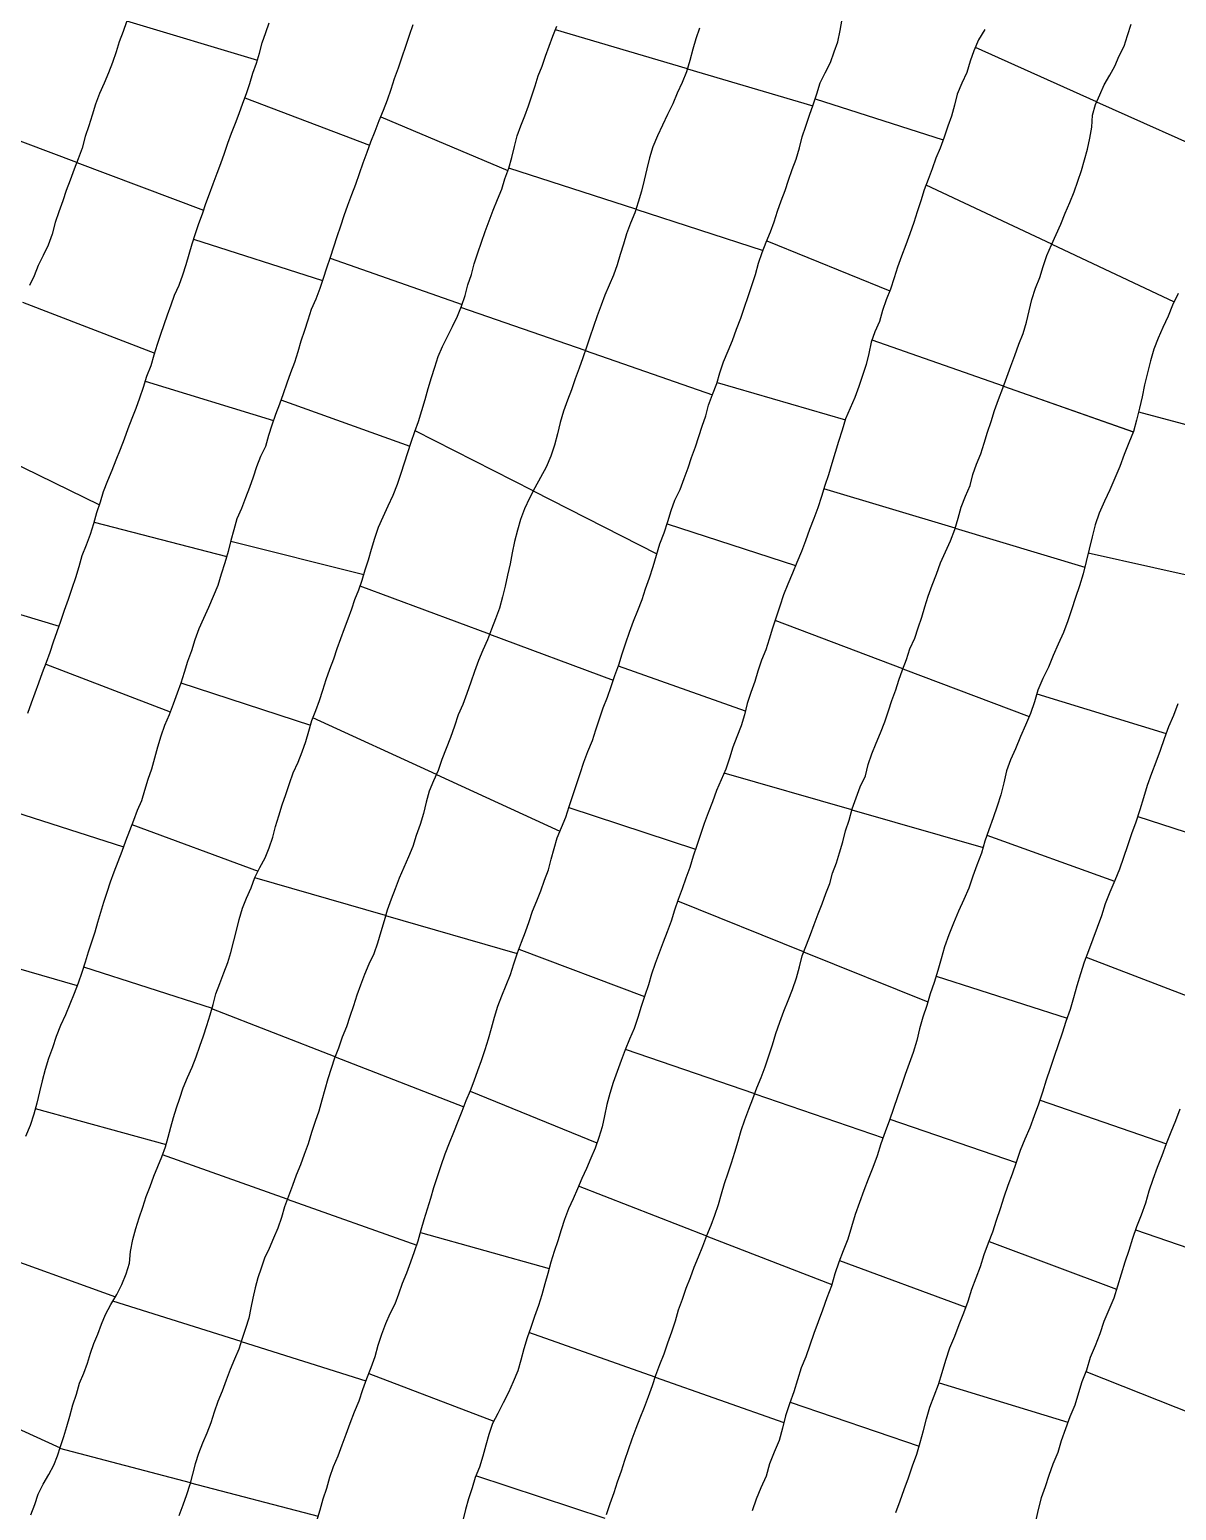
# Model space of a CAD drawing. Extents: x 703186 to 703989, y 1560402 to 1561368.
# Drawn here: x 703786.98 to 703825.14, y 1560532.48 to 1560581.78 of the extents above; entities that cross this region are included whole.
import ezdxf

# ---------------------------------------------------------------- set-up
doc = ezdxf.new("R2010")
doc.units = 0
doc.layers.add('10124_2002_REAL', color=30, linetype='Continuous')
doc.layers.add('AGROCAD PLL', color=7, linetype='Continuous')

msp = doc.modelspace()

# ---------------------------------------------------------------- linework, layer by layer
at = {"layer": '10124_2002_REAL'}
for points in [[(703786.9203, 1560559.0152), (703787.0456, 1560559.3589), (703787.1677, 1560559.6969), (703787.2879, 1560560.0305), (703787.4109, 1560560.3771), (703787.5393, 1560560.7131), (703787.6587, 1560561.0455), (703787.7741, 1560561.3947), (703787.9003, 1560561.7411), (703788.0183, 1560562.0845), (703788.1424, 1560562.4442), (703788.2699, 1560562.8157), (703788.3973, 1560563.1837), (703788.5226, 1560563.5407), (703788.6295, 1560563.9008), (703788.7228, 1560564.2701), (703788.8677, 1560564.6246), (703789.0105, 1560564.9827), (703789.1192, 1560565.3325), (703789.2137, 1560565.699), (703789.3363, 1560566.0515), (703789.4336, 1560566.401), (703789.5833, 1560566.7633), (703789.7241, 1560567.1044), (703789.8579, 1560567.4574), (703789.9999, 1560567.8131), (703790.1334, 1560568.1528), (703790.2586, 1560568.4955), (703790.3953, 1560568.8361), (703790.5302, 1560569.1707), (703790.6487, 1560569.5191), (703790.7689, 1560569.8727), (703790.8816, 1560570.2414), (703791.0248, 1560570.596), (703791.1261, 1560570.9488), (703791.2376, 1560571.2999), (703791.3428, 1560571.6353), (703791.459, 1560571.9549), (703791.5703, 1560572.2856), (703791.6848, 1560572.6106), (703791.8007, 1560572.9322), (703791.951, 1560573.264), (703792.0807, 1560573.6166), (703792.1936, 1560573.9555), (703792.2907, 1560574.3041), (703792.3882, 1560574.6468), (703792.4991, 1560574.991), (703792.6149, 1560575.3225), (703792.7305, 1560575.6491), (703792.8428, 1560575.9847), (703792.9615, 1560576.3137), (703793.0869, 1560576.6479), (703793.2151, 1560576.9925), (703793.341, 1560577.3218), (703793.4688, 1560577.6603), (703793.58, 1560577.9976), (703793.7002, 1560578.3343), (703793.8271, 1560578.6604), (703793.956, 1560578.9851), (703794.0701, 1560579.3232), (703794.1942, 1560579.6512), (703794.3092, 1560579.9868), (703794.4088, 1560580.3224), (703794.5281, 1560580.6638), (703794.6304, 1560580.9938), (703794.7219, 1560581.3393), (703794.8423, 1560581.6806), (703794.9554, 1560582.0056)], [(703790.1988, 1560582.0397), (703790.0935, 1560581.716), (703789.9546, 1560581.3733), (703789.8543, 1560581.0328), (703789.7324, 1560580.685), (703789.6077, 1560580.339), (703789.4568, 1560579.9913), (703789.303, 1560579.6453), (703789.1744, 1560579.2933), (703789.0602, 1560578.9309), (703788.9455, 1560578.5729), (703788.8322, 1560578.213), (703788.7262, 1560577.8343), (703788.5913, 1560577.4779), (703788.459, 1560577.126), (703788.3323, 1560576.7666), (703788.1991, 1560576.4169), (703788.083, 1560576.0712), (703787.954, 1560575.7155), (703787.8324, 1560575.3498), (703787.7253, 1560574.9704), (703787.5925, 1560574.5971), (703787.4288, 1560574.257), (703787.2623, 1560573.9207), (703787.136, 1560573.5796), (703786.9745, 1560573.2621)], [(703796.533, 1560532.1285), (703796.6468, 1560532.4941), (703796.7514, 1560532.8598), (703796.8674, 1560533.2176), (703796.9651, 1560533.5814), (703797.0915, 1560533.94), (703797.2427, 1560534.2994), (703797.3813, 1560534.6621), (703797.5175, 1560535.0128), (703797.649, 1560535.3783), (703797.7921, 1560535.7551), (703797.9405, 1560536.1252), (703798.0732, 1560536.5077), (703798.1986, 1560536.8675), (703798.3398, 1560537.2366), (703798.4735, 1560537.6041), (703798.5791, 1560537.9763), (703798.6967, 1560538.3451), (703798.8323, 1560538.6971), (703798.9774, 1560539.0327), (703799.1458, 1560539.3509), (703799.2664, 1560539.6929), (703799.3881, 1560540.047), (703799.5356, 1560540.388), (703799.6666, 1560540.7515), (703799.7857, 1560541.1019), (703799.9088, 1560541.4512), (703800.0095, 1560541.8135), (703800.1086, 1560542.1664), (703800.223, 1560542.5174), (703800.3288, 1560542.8721), (703800.4329, 1560543.2312), (703800.5502, 1560543.597), (703800.6785, 1560543.9648), (703800.8042, 1560544.3458), (703800.948, 1560544.7103), (703801.0961, 1560545.0708), (703801.2425, 1560545.4337), (703801.3725, 1560545.7728), (703801.5116, 1560546.1204), (703801.6478, 1560546.4533), (703801.7746, 1560546.7739), (703801.8947, 1560547.1219), (703802.0213, 1560547.4606), (703802.1363, 1560547.8176), (703802.2456, 1560548.1792), (703802.3464, 1560548.5371), (703802.4486, 1560548.8953), (703802.5631, 1560549.2597), (703802.694, 1560549.6117), (703802.8333, 1560549.9642), (703802.9808, 1560550.3182), (703803.0945, 1560550.6766), (703803.212, 1560551.037), (703803.3482, 1560551.3986), (703803.4867, 1560551.7415), (703803.6065, 1560552.0814), (703803.7197, 1560552.4317), (703803.8533, 1560552.7757), (703803.9921, 1560553.1103), (703804.114, 1560553.4587), (703804.2439, 1560553.7999), (703804.3402, 1560554.1547), (703804.4366, 1560554.517), (703804.5387, 1560554.8746), (703804.6764, 1560555.2142), (703804.8199, 1560555.5531), (703804.9371, 1560555.9107), (703805.0548, 1560556.279), (703805.178, 1560556.6465), (703805.3029, 1560557.0138), (703805.4226, 1560557.383), (703805.5543, 1560557.7417), (703805.7099, 1560558.1045), (703805.8245, 1560558.4659), (703805.9478, 1560558.8297), (703806.0681, 1560559.1967), (703806.2119, 1560559.5475), (703806.3306, 1560559.9105), (703806.455, 1560560.2703), (703806.5841, 1560560.6335), (703806.6984, 1560560.9982), (703806.815, 1560561.3618), (703806.947, 1560561.7197), (703807.0799, 1560562.0772), (703807.2198, 1560562.4387), (703807.3631, 1560562.8047), (703807.4781, 1560563.161), (703807.6075, 1560563.5303), (703807.7246, 1560563.9026), (703807.8358, 1560564.2799), (703807.9568, 1560564.6581), (703808.0953, 1560565.024), (703808.2177, 1560565.4027), (703808.3321, 1560565.7642), (703808.4563, 1560566.1117), (703808.6237, 1560566.4652), (703808.7653, 1560566.8303), (703808.8913, 1560567.1823), (703809.0008, 1560567.5343), (703809.1376, 1560567.8892), (703809.2499, 1560568.2324), (703809.3653, 1560568.5787), (703809.4794, 1560568.9178), (703809.5742, 1560569.2766), (703809.701, 1560569.6281), (703809.8432, 1560569.993), (703809.9473, 1560570.3505), (703810.0708, 1560570.7177), (703810.2227, 1560571.0807), (703810.3681, 1560571.4323), (703810.5011, 1560571.8084), (703810.6442, 1560572.1725), (703810.7646, 1560572.537), (703810.8932, 1560572.8951), (703811.0177, 1560573.2601), (703811.1345, 1560573.629), (703811.2364, 1560574.003), (703811.3615, 1560574.3563), (703811.4907, 1560574.6988), (703811.6302, 1560575.0411), (703811.756, 1560575.383), (703811.8633, 1560575.7334), (703811.9946, 1560576.082), (703812.1203, 1560576.4166), (703812.2349, 1560576.7645), (703812.3502, 1560577.123), (703812.4895, 1560577.4652), (703812.6049, 1560577.8406), (703812.6859, 1560578.206), (703812.8063, 1560578.5643), (703812.9275, 1560578.9254), (703813.0536, 1560579.2718), (703813.1715, 1560579.6386), (703813.2871, 1560580.0002), (703813.4553, 1560580.3416), (703813.6308, 1560580.6863), (703813.7582, 1560581.0357), (703813.8751, 1560581.375), (703813.9558, 1560581.7513), (703814.0189, 1560582.1199)], [(703799.731, 1560581.9396), (703799.6147, 1560581.5779), (703799.4871, 1560581.216), (703799.365, 1560580.8554), (703799.2423, 1560580.4942), (703799.1137, 1560580.1405), (703798.9983, 1560579.7848), (703798.8739, 1560579.4321), (703798.7497, 1560579.0848), (703798.6041, 1560578.7391), (703798.4629, 1560578.3873), (703798.3257, 1560578.033), (703798.2054, 1560577.6824), (703798.0725, 1560577.3335), (703797.9455, 1560576.9796), (703797.8213, 1560576.6258), (703797.6927, 1560576.2778), (703797.5579, 1560575.9257), (703797.4313, 1560575.5801), (703797.3228, 1560575.2321), (703797.1995, 1560574.8816), (703797.089, 1560574.5315), (703796.9846, 1560574.1867), (703796.8622, 1560573.8389), (703796.7482, 1560573.4878), (703796.6324, 1560573.1581), (703796.5006, 1560572.8049), (703796.3488, 1560572.4577), (703796.2361, 1560572.109), (703796.1235, 1560571.7546), (703796.0084, 1560571.4064), (703795.9055, 1560571.0517), (703795.7918, 1560570.6969), (703795.6614, 1560570.346), (703795.5346, 1560570.0038), (703795.4193, 1560569.656), (703795.2939, 1560569.3052), (703795.1668, 1560568.9597), (703795.039, 1560568.6116), (703794.9312, 1560568.2649), (703794.8235, 1560567.8997), (703794.6657, 1560567.5623), (703794.5314, 1560567.2258), (703794.4229, 1560566.8726), (703794.3008, 1560566.5348), (703794.1597, 1560566.189), (703794.0265, 1560565.8293), (703793.8777, 1560565.4893), (703793.773, 1560565.1222), (703793.6784, 1560564.7641), (703793.5875, 1560564.3981), (703793.4706, 1560564.0237), (703793.3588, 1560563.6485), (703793.2404, 1560563.2735), (703793.0823, 1560562.9023), (703792.9275, 1560562.534), (703792.7699, 1560562.1768), (703792.6113, 1560561.8293), (703792.4823, 1560561.4607), (703792.3639, 1560561.0937), (703792.2364, 1560560.7349), (703792.1275, 1560560.3727), (703792.0101, 1560560.0148), (703791.885, 1560559.6808), (703791.7577, 1560559.3231), (703791.6186, 1560558.9682), (703791.4719, 1560558.6143), (703791.3424, 1560558.2564), (703791.2349, 1560557.8884), (703791.14, 1560557.5237), (703791.0351, 1560557.1593), (703790.9157, 1560556.8111), (703790.8046, 1560556.4504), (703790.6983, 1560556.1049), (703790.5613, 1560555.7742), (703790.4317, 1560555.4413), (703790.308, 1560555.1063), (703790.1713, 1560554.7596), (703790.0437, 1560554.4107), (703789.917, 1560554.0722), (703789.7779, 1560553.7296), (703789.6546, 1560553.3922), (703789.5488, 1560553.0524), (703789.4368, 1560552.7191), (703789.3328, 1560552.3847), (703789.2328, 1560552.0545), (703789.1468, 1560551.7309), (703789.0339, 1560551.3964), (703788.9246, 1560551.0665), (703788.8264, 1560550.733), (703788.7132, 1560550.3839), (703788.5938, 1560550.0316), (703788.4635, 1560549.685), (703788.3228, 1560549.3359), (703788.1728, 1560548.9744), (703788.0068, 1560548.6219), (703787.8636, 1560548.2585), (703787.7427, 1560547.8798), (703787.6088, 1560547.5265), (703787.498, 1560547.1554), (703787.4022, 1560546.7832), (703787.306, 1560546.4171), (703787.215, 1560546.0357), (703787.1139, 1560545.6673), (703786.998, 1560545.2973), (703786.845, 1560544.9296)], [(703787.02, 1560532.3314), (703787.1565, 1560532.6782), (703787.2654, 1560533.0182), (703787.4249, 1560533.3558), (703787.6228, 1560533.6697), (703787.7858, 1560533.9855), (703787.9061, 1560534.2938), (703788.0081, 1560534.6062), (703788.115, 1560534.9429), (703788.2147, 1560535.2745), (703788.3182, 1560535.6189), (703788.42, 1560535.9954), (703788.5374, 1560536.3514), (703788.6441, 1560536.714), (703788.7819, 1560537.051), (703788.9055, 1560537.378), (703789.0061, 1560537.7143), (703789.1125, 1560538.035), (703789.2458, 1560538.3458), (703789.3731, 1560538.6757), (703789.5056, 1560538.9987), (703789.6803, 1560539.3293), (703789.8805, 1560539.6679), (703790.0451, 1560540.0006), (703790.1958, 1560540.3567), (703790.3067, 1560540.7063), (703790.3387, 1560541.1018), (703790.4185, 1560541.4926), (703790.5161, 1560541.8632), (703790.6236, 1560542.22), (703790.7486, 1560542.5741), (703790.8618, 1560542.9267), (703790.9913, 1560543.2644), (703791.1181, 1560543.6002), (703791.2514, 1560543.9272), (703791.381, 1560544.2505), (703791.5008, 1560544.5775), (703791.595, 1560544.9037), (703791.6817, 1560545.2361), (703791.7659, 1560545.5605), (703791.8648, 1560545.8765), (703791.9793, 1560546.2073), (703792.0907, 1560546.5408), (703792.2386, 1560546.8852), (703792.383, 1560547.2288), (703792.5193, 1560547.5757), (703792.6491, 1560547.928), (703792.7657, 1560548.2757), (703792.8739, 1560548.619), (703792.986, 1560548.972), (703793.0882, 1560549.3233), (703793.1725, 1560549.6804), (703793.304, 1560550.024), (703793.4461, 1560550.3709), (703793.5764, 1560550.7212), (703793.6782, 1560551.0529), (703793.7774, 1560551.4357), (703793.8605, 1560551.786), (703793.9482, 1560552.1503), (703794.0585, 1560552.5225), (703794.1938, 1560552.8634), (703794.3473, 1560553.2021), (703794.4762, 1560553.5476), (703794.6402, 1560553.8789), (703794.821, 1560554.2054), (703794.95, 1560554.5388), (703795.0762, 1560554.8905), (703795.1647, 1560555.2446), (703795.2746, 1560555.6024), (703795.389, 1560555.9641), (703795.5064, 1560556.312), (703795.6241, 1560556.6779), (703795.7479, 1560557.0388), (703795.9184, 1560557.3836), (703796.0519, 1560557.7289), (703796.173, 1560558.076), (703796.2717, 1560558.4181), (703796.373, 1560558.7743), (703796.5005, 1560559.1064), (703796.6243, 1560559.4373), (703796.7323, 1560559.7831), (703796.8424, 1560560.1356), (703796.9708, 1560560.48), (703797.1051, 1560560.8306), (703797.2155, 1560561.1731), (703797.3355, 1560561.5099), (703797.4612, 1560561.8433), (703797.585, 1560562.1641), (703797.6984, 1560562.4885), (703797.8056, 1560562.8074), (703797.93, 1560563.1303), (703798.0468, 1560563.4524), (703798.1511, 1560563.7899), (703798.2551, 1560564.1271), (703798.3616, 1560564.4756), (703798.4681, 1560564.8498), (703798.5899, 1560565.2105), (703798.7431, 1560565.5617), (703798.911, 1560565.9232), (703799.074, 1560566.2805), (703799.2229, 1560566.642), (703799.3453, 1560567.0061), (703799.4575, 1560567.3536), (703799.5646, 1560567.698), (703799.6816, 1560568.0425), (703799.795, 1560568.3929), (703799.9238, 1560568.7355), (703800.0356, 1560569.0909), (703800.1463, 1560569.4586), (703800.2414, 1560569.8292), (703800.3523, 1560570.194), (703800.4649, 1560570.5393), (703800.5777, 1560570.8908), (703800.7178, 1560571.2267), (703800.883, 1560571.5594), (703801.0542, 1560571.8942), (703801.2175, 1560572.2331), (703801.35, 1560572.5708), (703801.4694, 1560572.9287), (703801.5657, 1560573.283), (703801.6836, 1560573.6194), (703801.7743, 1560573.983), (703801.8977, 1560574.3472), (703802.0141, 1560574.7051), (703802.1417, 1560575.0593), (703802.2691, 1560575.4128), (703802.4022, 1560575.7649), (703802.5476, 1560576.1181), (703802.6901, 1560576.4604), (703802.799, 1560576.8111), (703802.9255, 1560577.1673), (703803.0272, 1560577.5248), (703803.1164, 1560577.8847), (703803.204, 1560578.2449), (703803.3266, 1560578.577), (703803.4578, 1560578.9042), (703803.5863, 1560579.2434), (703803.6891, 1560579.5763), (703803.7995, 1560579.907), (703803.9081, 1560580.2375), (703804.0331, 1560580.5629), (703804.144, 1560580.8919), (703804.2645, 1560581.2271), (703804.3952, 1560581.5601), (703804.5268, 1560581.8876)], [(703809.2762, 1560581.8242), (703809.1528, 1560581.4733), (703809.0522, 1560581.1259), (703808.9493, 1560580.753), (703808.8362, 1560580.371), (703808.6921, 1560580.0173), (703808.5308, 1560579.6592), (703808.3808, 1560579.3017), (703808.2063, 1560578.9485), (703808.0381, 1560578.5938), (703807.8692, 1560578.2406), (703807.7183, 1560577.8712), (703807.6104, 1560577.5094), (703807.5157, 1560577.1375), (703807.4313, 1560576.7643), (703807.3404, 1560576.3978), (703807.2302, 1560576.0365), (703807.1147, 1560575.6812), (703806.9788, 1560575.3366), (703806.8395, 1560574.9794), (703806.7398, 1560574.6321), (703806.6356, 1560574.2882), (703806.5285, 1560573.941), (703806.409, 1560573.603), (703806.2657, 1560573.2634), (703806.1183, 1560572.9382), (703805.9988, 1560572.5983), (703805.8655, 1560572.2464), (703805.7468, 1560571.8956), (703805.6225, 1560571.5415), (703805.5098, 1560571.2045), (703805.388, 1560570.8536), (703805.2652, 1560570.5052), (703805.1292, 1560570.1522), (703805.0132, 1560569.7891), (703804.8742, 1560569.4348), (703804.7499, 1560569.0711), (703804.6388, 1560568.6973), (703804.5426, 1560568.3244), (703804.4488, 1560567.943), (703804.3253, 1560567.5723), (703804.1641, 1560567.2107), (703803.9818, 1560566.8651), (703803.7965, 1560566.526), (703803.6169, 1560566.1732), (703803.4495, 1560565.8254), (703803.3201, 1560565.4725), (703803.2191, 1560565.1074), (703803.1206, 1560564.7312), (703803.0378, 1560564.3559), (703802.9674, 1560563.989), (703802.8821, 1560563.6191), (703802.8037, 1560563.2505), (703802.7141, 1560562.8948), (703802.6155, 1560562.5195), (703802.484, 1560562.1631), (703802.351, 1560561.8216), (703802.2177, 1560561.4625), (703802.0597, 1560561.1219), (703801.9134, 1560560.7737), (703801.7855, 1560560.4076), (703801.6663, 1560560.048), (703801.5328, 1560559.6791), (703801.3948, 1560559.3129), (703801.2447, 1560558.9628), (703801.1191, 1560558.5863), (703800.9903, 1560558.2047), (703800.8381, 1560557.8413), (703800.6957, 1560557.4773), (703800.5783, 1560557.1083), (703800.4238, 1560556.7711), (703800.2778, 1560556.4205), (703800.1772, 1560556.062), (703800.0897, 1560555.6765), (703799.9772, 1560555.3092), (703799.8452, 1560554.9497), (703799.7265, 1560554.5824), (703799.5878, 1560554.2331), (703799.4308, 1560553.8794), (703799.2728, 1560553.5279), (703799.1422, 1560553.1742), (703799.01, 1560552.8228), (703798.8778, 1560552.4622), (703798.7756, 1560552.1085), (703798.6664, 1560551.7403), (703798.5591, 1560551.3657), (703798.4316, 1560551.0022), (703798.2716, 1560550.6591), (703798.1239, 1560550.3191), (703797.9942, 1560549.9691), (703797.8673, 1560549.6284), (703797.7615, 1560549.2716), (703797.6394, 1560548.923), (703797.5246, 1560548.572), (703797.3842, 1560548.2276), (703797.2612, 1560547.8682), (703797.1304, 1560547.533), (703797.0176, 1560547.1946), (703796.904, 1560546.8488), (703796.8067, 1560546.4959), (703796.7077, 1560546.1332), (703796.6029, 1560545.7732), (703796.4794, 1560545.4249), (703796.3629, 1560545.0539), (703796.2513, 1560544.6829), (703796.1206, 1560544.329), (703795.9903, 1560543.9783), (703795.8534, 1560543.6435), (703795.7267, 1560543.2949), (703795.5899, 1560542.9438), (703795.4606, 1560542.58), (703795.3591, 1560542.226), (703795.2381, 1560541.8757), (703795.0939, 1560541.5392), (703794.9553, 1560541.2022), (703794.8008, 1560540.8806), (703794.6795, 1560540.5445), (703794.5792, 1560540.2157), (703794.4894, 1560539.8838), (703794.4049, 1560539.5469), (703794.3399, 1560539.2164), (703794.2786, 1560538.875), (703794.1636, 1560538.5393), (703794.0551, 1560538.1981), (703793.9451, 1560537.8489), (703793.7968, 1560537.5108), (703793.6549, 1560537.1651), (703793.5195, 1560536.8093), (703793.3821, 1560536.4525), (703793.2467, 1560536.0996), (703793.1234, 1560535.744), (703793.0073, 1560535.393), (703792.8784, 1560535.054), (703792.7268, 1560534.7171), (703792.5958, 1560534.3755), (703792.4902, 1560534.0284), (703792.4029, 1560533.6873), (703792.311, 1560533.3356), (703792.1991, 1560532.9948), (703792.0756, 1560532.6471), (703791.9434, 1560532.2963)], [(703818.7706, 1560581.7829), (703818.5615, 1560581.4409), (703818.4038, 1560581.0681), (703818.2827, 1560580.7243), (703818.1732, 1560580.3462), (703818.0013, 1560579.9956), (703817.8502, 1560579.6299), (703817.7539, 1560579.2595), (703817.6589, 1560578.8934), (703817.5368, 1560578.5585), (703817.4151, 1560578.2001), (703817.2856, 1560577.8308), (703817.1416, 1560577.4973), (703817.0095, 1560577.1401), (703816.8777, 1560576.7846), (703816.7492, 1560576.4386), (703816.6365, 1560576.0754), (703816.5194, 1560575.7152), (703816.3996, 1560575.3563), (703816.2731, 1560574.977), (703816.1345, 1560574.6066), (703815.9947, 1560574.2392), (703815.8613, 1560573.8695), (703815.7472, 1560573.5077), (703815.6274, 1560573.1322), (703815.4789, 1560572.7788), (703815.3638, 1560572.4243), (703815.2568, 1560572.0638), (703815.1107, 1560571.7104), (703814.9899, 1560571.3658), (703814.9076, 1560570.9951), (703814.8231, 1560570.6245), (703814.691, 1560570.2568), (703814.5732, 1560569.8969), (703814.4426, 1560569.5297), (703814.2847, 1560569.1767), (703814.1335, 1560568.814), (703814.0149, 1560568.4389), (703813.894, 1560568.0629), (703813.7847, 1560567.694), (703813.6704, 1560567.3329), (703813.566, 1560566.9567), (703813.4396, 1560566.6006), (703813.328, 1560566.2355), (703813.2066, 1560565.861), (703813.071, 1560565.4964), (703812.9323, 1560565.134), (703812.7961, 1560564.7615), (703812.6703, 1560564.4033), (703812.5114, 1560564.0408), (703812.3613, 1560563.6769), (703812.2102, 1560563.3186), (703812.0661, 1560562.9591), (703811.9471, 1560562.5802), (703811.8258, 1560562.2146), (703811.7005, 1560561.8539), (703811.592, 1560561.4872), (703811.4755, 1560561.1333), (703811.3357, 1560560.7798), (703811.2153, 1560560.4186), (703811.1088, 1560560.0721), (703810.9774, 1560559.7112), (703810.8552, 1560559.3382), (703810.7666, 1560558.9648), (703810.6552, 1560558.5936), (703810.5121, 1560558.2335), (703810.3756, 1560557.8839), (703810.2656, 1560557.5164), (703810.1451, 1560557.1583), (703809.9979, 1560556.7977), (703809.8393, 1560556.4403), (703809.7092, 1560556.07), (703809.5608, 1560555.6986), (703809.4235, 1560555.345), (703809.3031, 1560554.9829), (703809.1785, 1560554.6123), (703809.0599, 1560554.2542), (703808.9542, 1560553.8818), (703808.8206, 1560553.5307), (703808.6916, 1560553.1736), (703808.5644, 1560552.8138), (703808.4443, 1560552.4601), (703808.3257, 1560552.0989), (703808.1916, 1560551.7404), (703808.0598, 1560551.3943), (703807.9282, 1560551.0395), (703807.7979, 1560550.6812), (703807.6786, 1560550.3323), (703807.5711, 1560549.9754), (703807.4506, 1560549.621), (703807.3324, 1560549.2572), (703807.216, 1560548.8922), (703807.0965, 1560548.5251), (703806.9461, 1560548.1699), (703806.7996, 1560547.8127), (703806.6701, 1560547.451), (703806.5319, 1560547.0883), (703806.401, 1560546.728), (703806.286, 1560546.3617), (703806.1865, 1560545.9896), (703806.1128, 1560545.6161), (703806.0296, 1560545.2528), (703805.9217, 1560544.894), (703805.8019, 1560544.5423), (703805.6554, 1560544.2077), (703805.5068, 1560543.858), (703805.3596, 1560543.5229), (703805.2149, 1560543.1876), (703805.068, 1560542.8509), (703804.9136, 1560542.5157), (703804.7781, 1560542.1661), (703804.6648, 1560541.8162), (703804.5597, 1560541.4573), (703804.4322, 1560541.0974), (703804.3269, 1560540.74), (703804.2225, 1560540.3684), (703804.1193, 1560540.0163), (703804.0262, 1560539.6543), (703803.9086, 1560539.295), (703803.7802, 1560538.9336), (703803.6555, 1560538.5693), (703803.5334, 1560538.2238), (703803.4289, 1560537.8568), (703803.3269, 1560537.484), (703803.2235, 1560537.1235), (703803.0703, 1560536.7638), (703802.913, 1560536.4079), (703802.7385, 1560536.0615), (703802.5613, 1560535.7006), (703802.386, 1560535.3716), (703802.2615, 1560535.0104), (703802.1596, 1560534.65), (703802.0657, 1560534.2845), (703801.9462, 1560533.9188), (703801.8086, 1560533.5778), (703801.7064, 1560533.2281), (703801.5819, 1560532.8632), (703801.4834, 1560532.5043), (703801.3962, 1560532.1466)], [(703806.1805, 1560532.3419), (703806.3037, 1560532.7061), (703806.4284, 1560533.0706), (703806.545, 1560533.4338), (703806.6705, 1560533.7904), (703806.7911, 1560534.1523), (703806.9102, 1560534.5074), (703807.0323, 1560534.8653), (703807.1676, 1560535.2205), (703807.3003, 1560535.564), (703807.4417, 1560535.9173), (703807.5793, 1560536.2722), (703807.7031, 1560536.6391), (703807.8231, 1560536.9785), (703807.9557, 1560537.334), (703808.0951, 1560537.6896), (703808.2201, 1560538.0559), (703808.3506, 1560538.422), (703808.4732, 1560538.7844), (703808.5782, 1560539.1523), (703808.7042, 1560539.5079), (703808.8309, 1560539.8712), (703808.9732, 1560540.2286), (703809.0993, 1560540.578), (703809.2382, 1560540.9253), (703809.385, 1560541.2767), (703809.5211, 1560541.6269), (703809.66, 1560541.9736), (703809.785, 1560542.3106), (703809.9044, 1560542.6595), (703810.0052, 1560543.0124), (703810.1071, 1560543.3594), (703810.2308, 1560543.7114), (703810.3377, 1560544.0528), (703810.4476, 1560544.4087), (703810.5568, 1560544.7669), (703810.6609, 1560545.1287), (703810.7796, 1560545.4862), (703810.9112, 1560545.8374), (703811.05, 1560546.1773), (703811.1778, 1560546.5493), (703811.3191, 1560546.8893), (703811.4532, 1560547.2481), (703811.5833, 1560547.6156), (703811.6997, 1560547.9814), (703811.8154, 1560548.3582), (703811.9447, 1560548.7275), (703812.076, 1560549.0932), (703812.219, 1560549.4584), (703812.3629, 1560549.825), (703812.5017, 1560550.2049), (703812.6044, 1560550.5789), (703812.6851, 1560550.9444), (703812.8296, 1560551.3032), (703812.968, 1560551.6459), (703813.0882, 1560551.9884), (703813.2215, 1560552.3379), (703813.352, 1560552.676), (703813.4808, 1560553.0122), (703813.6063, 1560553.3485), (703813.7018, 1560553.6895), (703813.8305, 1560554.0414), (703813.936, 1560554.3748), (703814.0374, 1560554.735), (703814.1343, 1560555.1016), (703814.2488, 1560555.4614), (703814.3571, 1560555.8383), (703814.4831, 1560556.196), (703814.6216, 1560556.5675), (703814.7917, 1560556.93), (703814.8837, 1560557.308), (703815.0083, 1560557.6705), (703815.1556, 1560558.0243), (703815.2999, 1560558.3682), (703815.4402, 1560558.7292), (703815.5584, 1560559.092), (703815.6734, 1560559.4455), (703815.8003, 1560559.7919), (703815.9099, 1560560.1201), (703816.0268, 1560560.4624), (703816.1562, 1560560.8039), (703816.2706, 1560561.1617), (703816.4323, 1560561.5115), (703816.5492, 1560561.8636), (703816.6755, 1560562.2124), (703816.7716, 1560562.5561), (703816.8846, 1560562.9114), (703817.0099, 1560563.2817), (703817.1582, 1560563.6446), (703817.297, 1560564.0228), (703817.4555, 1560564.3937), (703817.6289, 1560564.7593), (703817.7703, 1560565.1386), (703817.882, 1560565.5101), (703817.9812, 1560565.882), (703818.1282, 1560566.2453), (703818.2784, 1560566.604), (703818.3669, 1560566.9643), (703818.4928, 1560567.3077), (703818.634, 1560567.6581), (703818.7436, 1560568.0088), (703818.8613, 1560568.3707), (703818.9766, 1560568.7333), (703819.0845, 1560569.0978), (703819.2236, 1560569.4649), (703819.3654, 1560569.8344), (703819.4951, 1560570.2039), (703819.6337, 1560570.5696), (703819.7678, 1560570.9304), (703819.894, 1560571.2999), (703820.0395, 1560571.6628), (703820.1517, 1560572.0342), (703820.2435, 1560572.4176), (703820.3326, 1560572.796), (703820.4515, 1560573.1659), (703820.5918, 1560573.5222), (703820.7098, 1560573.8872), (703820.8319, 1560574.2596), (703820.984, 1560574.6081), (703821.1459, 1560574.9527), (703821.2959, 1560575.3047), (703821.4399, 1560575.6641), (703821.5958, 1560576.0199), (703821.7345, 1560576.3734), (703821.8633, 1560576.7361), (703821.9848, 1560577.0866), (703822.0847, 1560577.4424), (703822.1889, 1560577.7986), (703822.2608, 1560578.1617), (703822.3263, 1560578.5272), (703822.3485, 1560578.9254), (703822.4478, 1560579.2867), (703822.5909, 1560579.6057), (703822.7433, 1560579.9392), (703822.9245, 1560580.2616), (703823.0946, 1560580.5577), (703823.2334, 1560580.9), (703823.4035, 1560581.2265), (703823.516, 1560581.5804), (703823.6313, 1560581.9561)], [(703825.2028, 1560572.9872), (703825.0135, 1560572.607), (703824.8643, 1560572.2327), (703824.6929, 1560571.8635), (703824.5352, 1560571.5011), (703824.395, 1560571.1328), (703824.2836, 1560570.7491), (703824.1774, 1560570.3522), (703824.0805, 1560569.9468), (703823.9988, 1560569.5533), (703823.9165, 1560569.1722), (703823.8107, 1560568.7769), (703823.71, 1560568.3928), (703823.5625, 1560568.02), (703823.4052, 1560567.6307), (703823.2558, 1560567.2293), (703823.0943, 1560566.8383), (703822.9225, 1560566.4545), (703822.75, 1560566.0758), (703822.5767, 1560565.6838), (703822.4435, 1560565.2871), (703822.3376, 1560564.8898), (703822.2346, 1560564.4784), (703822.1436, 1560564.07), (703822.0415, 1560563.6604), (703821.9139, 1560563.2617), (703821.7885, 1560562.8726), (703821.6488, 1560562.4614), (703821.5345, 1560562.089), (703821.3814, 1560561.7102), (703821.2028, 1560561.3129), (703821.0372, 1560560.9378), (703820.8834, 1560560.5558), (703820.7006, 1560560.1773), (703820.5341, 1560559.7872), (703820.4144, 1560559.397), (703820.2878, 1560559.0055), (703820.119, 1560558.6161), (703819.9484, 1560558.2453), (703819.7834, 1560557.8341), (703819.6243, 1560557.465), (703819.4855, 1560557.0952), (703819.4005, 1560556.6996), (703819.2942, 1560556.2965), (703819.1763, 1560555.9192), (703819.0416, 1560555.5334), (703818.9034, 1560555.1386), (703818.7657, 1560554.7573), (703818.6578, 1560554.3561), (703818.5041, 1560553.9649), (703818.3712, 1560553.5927), (703818.2393, 1560553.1981), (703818.0701, 1560552.8133), (703817.8855, 1560552.4244), (703817.7216, 1560552.0247), (703817.5693, 1560551.6386), (703817.4297, 1560551.2381), (703817.3108, 1560550.8387), (703817.2012, 1560550.4476), (703817.0757, 1560550.0554), (703816.9521, 1560549.6751), (703816.8325, 1560549.2909), (703816.7009, 1560548.895), (703816.5941, 1560548.5106), (703816.4998, 1560548.1177), (703816.3826, 1560547.7271), (703816.252, 1560547.3568), (703816.1152, 1560546.9949), (703815.9922, 1560546.6208), (703815.8582, 1560546.2414), (703815.7294, 1560545.8616), (703815.5932, 1560545.467), (703815.454, 1560545.077), (703815.3115, 1560544.6856), (703815.1819, 1560544.2867), (703815.0453, 1560543.8955), (703814.8899, 1560543.5097), (703814.7411, 1560543.1284), (703814.5975, 1560542.7233), (703814.4505, 1560542.326), (703814.3352, 1560541.9205), (703814.21, 1560541.509), (703814.0478, 1560541.121), (703813.9088, 1560540.7449), (703813.7734, 1560540.3573), (703813.6623, 1560539.9493), (703813.5129, 1560539.5528), (703813.3683, 1560539.1469), (703813.2201, 1560538.7552), (703813.0818, 1560538.367), (703812.9397, 1560537.9789), (703812.8051, 1560537.5937), (703812.6579, 1560537.2247), (703812.534, 1560536.8299), (703812.4067, 1560536.4309), (703812.2691, 1560536.0273), (703812.1378, 1560535.6261), (703812.0377, 1560535.2162), (703811.9251, 1560534.804), (703811.7545, 1560534.4132), (703811.5975, 1560534.0241), (703811.4854, 1560533.6207), (703811.3155, 1560533.2318), (703811.1566, 1560532.8492), (703811.0188, 1560532.4634)], [(703815.8018, 1560532.4069), (703815.9474, 1560532.7999), (703816.0779, 1560533.1776), (703816.2222, 1560533.5585), (703816.3627, 1560533.9594), (703816.499, 1560534.3516), (703816.6191, 1560534.7399), (703816.727, 1560535.1402), (703816.8279, 1560535.5241), (703816.9371, 1560535.9122), (703817.0858, 1560536.2941), (703817.2271, 1560536.673), (703817.3495, 1560537.0744), (703817.4745, 1560537.4841), (703817.6044, 1560537.89), (703817.7653, 1560538.2808), (703817.9139, 1560538.6717), (703818.0681, 1560539.0564), (703818.2109, 1560539.4448), (703818.3349, 1560539.8392), (703818.4811, 1560540.2203), (703818.6182, 1560540.5973), (703818.7501, 1560540.9934), (703818.8934, 1560541.3846), (703819.0324, 1560541.7549), (703819.1597, 1560542.1361), (703819.2844, 1560542.5282), (703819.4117, 1560542.9161), (703819.5419, 1560543.3012), (703819.6856, 1560543.6853), (703819.8178, 1560544.0752), (703819.9576, 1560544.4677), (703820.1104, 1560544.8452), (703820.2741, 1560545.2305), (703820.4222, 1560545.6216), (703820.5629, 1560546.0177), (703820.6991, 1560546.4131), (703820.8233, 1560546.8083), (703820.9545, 1560547.2057), (703821.0839, 1560547.5985), (703821.2207, 1560547.9934), (703821.3471, 1560548.38), (703821.4761, 1560548.7679), (703821.6197, 1560549.163), (703821.7307, 1560549.5552), (703821.8449, 1560549.9528), (703821.9588, 1560550.3525), (703822.0818, 1560550.7402), (703822.2273, 1560551.1189), (703822.3727, 1560551.5063), (703822.5138, 1560551.8968), (703822.6649, 1560552.2881), (703822.7821, 1560552.685), (703822.9419, 1560553.0715), (703823.1016, 1560553.46), (703823.263, 1560553.8373), (703823.3891, 1560554.2285), (703823.5278, 1560554.614), (703823.6597, 1560555.0085), (703823.8002, 1560555.4033), (703823.9321, 1560555.8077), (703824.0614, 1560556.2155), (703824.1804, 1560556.6195), (703824.3212, 1560557.0222), (703824.4737, 1560557.4006), (703824.6177, 1560557.784), (703824.7458, 1560558.1735), (703824.8847, 1560558.5765), (703825.0543, 1560558.9568), (703825.2011, 1560559.3379)], [(703825.2562, 1560545.8321), (703825.1147, 1560545.4469), (703824.96, 1560545.0692), (703824.8067, 1560544.6815), (703824.6557, 1560544.2849), (703824.5067, 1560543.8923), (703824.362, 1560543.4943), (703824.2291, 1560543.1005), (703824.1101, 1560542.7028), (703823.9734, 1560542.3118), (703823.8183, 1560541.9213), (703823.6845, 1560541.5317), (703823.563, 1560541.1344), (703823.4276, 1560540.7375), (703823.3055, 1560540.3472), (703823.1873, 1560539.9479), (703823.0599, 1560539.5459), (703822.8887, 1560539.1567), (703822.725, 1560538.7678), (703822.5983, 1560538.3547), (703822.4364, 1560537.9536), (703822.2742, 1560537.571), (703822.146, 1560537.1509), (703821.9912, 1560536.7628), (703821.8798, 1560536.3879), (703821.7596, 1560535.9815), (703821.5948, 1560535.5943), (703821.4475, 1560535.1968), (703821.3091, 1560534.7995), (703821.1976, 1560534.4033), (703821.0328, 1560534.02), (703820.8971, 1560533.6405), (703820.7768, 1560533.2676), (703820.6431, 1560532.9), (703820.5434, 1560532.5054), (703820.4577, 1560532.1067)]]:
    msp.add_lwpolyline(points, dxfattribs=at)
at = {"layer": 'AGROCAD PLL', "color": 3, "true_color": 0x00ff00}
for points in [[(703790.207, 1560582.0669), (703794.5577, 1560580.7593)], [(703813.1193, 1560579.4763), (703817.3821, 1560578.1061)], [(703788.5455, 1560577.3561), (703784.3601, 1560578.9296)], [(703788.5455, 1560577.3561), (703784.3601, 1560578.9296)], [(703788.5455, 1560577.3561), (703792.7702, 1560575.7678)], [(703807.1519, 1560575.7958), (703811.3854, 1560574.4196)], [(703792.4382, 1560574.802), (703796.7247, 1560573.4209)], [(703820.9958, 1560574.6333), (703825.0695, 1560572.7194)], [(703820.9958, 1560574.6333), (703825.0695, 1560572.7194)], [(703805.4705, 1560571.0911), (703809.6993, 1560569.6233)], [(703805.4705, 1560571.0911), (703809.6991, 1560569.6233)], [(703790.8299, 1560570.0723), (703795.0965, 1560568.7682)], [(703823.884, 1560569.0507), (703828.2351, 1560567.8861)], [(703785.2378, 1560567.9436), (703789.3041, 1560565.9588)], [(703808.1917, 1560565.3222), (703812.4696, 1560563.9395)], [(703817.7819, 1560565.177), (703822.0962, 1560563.8798)], [(703817.7819, 1560565.177), (703822.0962, 1560563.8798)], [(703822.2067, 1560564.3531), (703826.5732, 1560563.3801)], [(703783.6178, 1560563.2248), (703787.9615, 1560561.9192)], [(703816.0398, 1560560.4967), (703811.7886, 1560562.1075)], [(703806.5702, 1560560.5945), (703810.7968, 1560559.0922)], [(703816.0398, 1560560.4967), (703820.2437, 1560558.9037)], [(703816.0398, 1560560.4967), (703820.2437, 1560558.9037)], [(703792.0158, 1560560.0323), (703796.3285, 1560558.6177)], [(703820.4971, 1560559.6666), (703824.805, 1560558.3451)], [(703800.5188, 1560556.9783), (703796.4068, 1560558.8624)], [(703800.5188, 1560556.9783), (703796.4068, 1560558.8624)], [(703800.5188, 1560556.9783), (703804.6282, 1560555.0954)], [(703814.3457, 1560555.7985), (703818.7086, 1560554.5448)], [(703814.3457, 1560555.7985), (703818.7086, 1560554.5448)], [(703790.3836, 1560555.3112), (703794.5818, 1560553.761)], [(703818.8388, 1560554.9597), (703823.0874, 1560553.4254)], [(703798.826, 1560552.2828), (703794.4728, 1560553.5406)], [(703798.826, 1560552.2828), (703794.4728, 1560553.5406)], [(703798.826, 1560552.2828), (703794.4735, 1560553.5404)], [(703798.826, 1560552.2828), (703794.4735, 1560553.5404)], [(703812.7355, 1560551.0697), (703808.5452, 1560552.7572)], [(703784.2211, 1560551.2086), (703788.5629, 1560549.9494)], [(703803.2606, 1560551.1661), (703807.441, 1560549.5915)], [(703812.7355, 1560551.0697), (703816.8681, 1560549.4053)], [(703812.7355, 1560551.0697), (703816.8681, 1560549.4053)], [(703788.7767, 1560550.5796), (703793.0505, 1560549.1938)], [(703822.1399, 1560550.8914), (703826.3285, 1560549.2821)], [(703811.1085, 1560546.3475), (703815.382, 1560544.8793)], [(703811.1085, 1560546.3475), (703815.382, 1560544.8793)], [(703787.1657, 1560545.856), (703791.5246, 1560544.6598)], [(703809.5151, 1560541.6115), (703813.6747, 1560539.9949)], [(703809.5151, 1560541.6115), (703813.6747, 1560539.9949)], [(703823.7833, 1560541.8193), (703828.0411, 1560540.357)], [(703818.9111, 1560541.4319), (703823.153, 1560539.8396)], [(703813.9295, 1560540.8009), (703818.1377, 1560539.2456)], [(703794.0233, 1560538.0972), (703789.7481, 1560539.444)], [(703794.0233, 1560538.0972), (703789.7481, 1560539.444)], [(703807.8013, 1560536.9167), (703803.5968, 1560538.4033)], [(703798.2644, 1560537.0394), (703802.4263, 1560535.4473)], [(703807.8013, 1560536.9167), (703812.0833, 1560535.4028)], [(703807.8013, 1560536.9167), (703812.0833, 1560535.4028)], [(703817.2419, 1560536.7214), (703821.5281, 1560535.4144)], [(703822.1284, 1560537.1068), (703826.3535, 1560535.4216)], [(703783.8562, 1560536.446), (703787.9928, 1560534.5595)], [(703812.2872, 1560536.0805), (703816.581, 1560534.6167)], [(703792.3279, 1560533.4002), (703787.9849, 1560534.535)], [(703792.3279, 1560533.4002), (703787.9849, 1560534.535)], [(703806.1348, 1560532.2039), (703801.8289, 1560533.6281)]]:
    msp.add_lwpolyline(points, dxfattribs=at)
at = {"layer": 'AGROCAD PLL', "color": 1, "true_color": 0xff0000}
for points in [[(703808.8669, 1560580.4747), (703804.4809, 1560581.7733)], [(703808.8669, 1560580.4747), (703804.4809, 1560581.7733)], [(703822.4877, 1560579.3757), (703826.753, 1560577.4624)], [(703822.4877, 1560579.3757), (703826.753, 1560577.4624)], [(703798.6618, 1560578.8761), (703802.8986, 1560577.0916)], [(703820.9958, 1560574.6333), (703816.8092, 1560576.6002)], [(703796.9787, 1560574.1699), (703801.3681, 1560572.6251)], [(703786.7388, 1560572.7025), (703791.1429, 1560571.0016)], [(703819.3903, 1560569.9052), (703815.0161, 1560571.4406)], [(703819.3903, 1560569.9052), (703823.7091, 1560568.3892)], [(703819.3903, 1560569.9052), (703823.7086, 1560568.3894)], [(703819.3903, 1560569.9052), (703823.7091, 1560568.3892)], [(703819.3903, 1560569.9052), (703823.7086, 1560568.3894)], [(703795.3446, 1560569.447), (703799.6374, 1560567.9124)], [(703803.7407, 1560566.4163), (703807.85, 1560564.3243)], [(703817.7819, 1560565.177), (703813.4066, 1560566.4926)], [(703789.1302, 1560565.375), (703793.5377, 1560564.2385)], [(703793.6729, 1560564.7419), (703798.1051, 1560563.6411)], [(703802.2876, 1560561.6509), (703797.9742, 1560563.2521)], [(703802.2876, 1560561.6509), (703797.9742, 1560563.2521)], [(703823.859, 1560555.5835), (703828.2038, 1560554.1664)], [(703798.826, 1560552.2828), (703803.2056, 1560551.0173)], [(703817.1424, 1560550.2639), (703821.5117, 1560548.8658)], [(703797.1482, 1560547.5785), (703801.427, 1560545.9089)], [(703811.1085, 1560546.3475), (703806.8044, 1560547.8262)], [(703811.1085, 1560546.3475), (703806.805, 1560547.8259)], [(703801.642, 1560546.4392), (703805.8602, 1560544.7134)], [(703809.5151, 1560541.6115), (703805.2501, 1560543.2691)], [(703795.5541, 1560542.8432), (703799.86, 1560541.3128)], [(703785.4631, 1560541.1681), (703789.833, 1560539.5876)]]:
    msp.add_lwpolyline(points, dxfattribs=at)
at = {"layer": 'AGROCAD PLL', "color": 5, "true_color": 0x0000ff}
for points in [[(703822.4877, 1560579.3757), (703818.4534, 1560581.1854)], [(703808.8669, 1560580.4747), (703813.0416, 1560579.2387)], [(703794.1382, 1560579.5032), (703798.291, 1560577.932)], [(703807.1519, 1560575.7958), (703802.9261, 1560577.1695)], [(703807.1519, 1560575.7958), (703802.9261, 1560577.1695)], [(703807.1519, 1560575.7958), (703802.9263, 1560577.1694)], [(703807.1519, 1560575.7958), (703802.9263, 1560577.1694)], [(703811.5103, 1560574.7469), (703815.6048, 1560573.0783)], [(703805.4705, 1560571.0911), (703801.3329, 1560572.5273)], [(703805.4705, 1560571.0911), (703801.3329, 1560572.5273)], [(703809.8547, 1560570.0327), (703814.1256, 1560568.789)], [(703803.7407, 1560566.4163), (703799.8051, 1560568.4198)], [(703803.7407, 1560566.4163), (703799.8051, 1560568.4198)], [(703802.2876, 1560561.6509), (703806.404, 1560560.1229)], [(703787.514, 1560560.6468), (703791.6561, 1560559.0639)], [(703814.3457, 1560555.7985), (703810.0893, 1560557.0215)], [(703785.8738, 1560555.9251), (703790.1016, 1560554.5692)], [(703804.9254, 1560555.8751), (703809.1393, 1560554.494)], [(703797.1482, 1560547.5785), (703793.0463, 1560549.1791)], [(703797.1482, 1560547.5785), (703793.0463, 1560549.1791)], [(703820.6033, 1560546.1349), (703824.8086, 1560544.6863)], [(703820.6033, 1560546.1349), (703824.8085, 1560544.6863)], [(703815.6074, 1560545.508), (703819.8116, 1560544.0569)], [(703795.5541, 1560542.8432), (703791.4056, 1560544.3176)], [(703795.5541, 1560542.8432), (703791.4056, 1560544.3176)], [(703799.9853, 1560541.7263), (703804.2695, 1560540.5355)], [(703794.0233, 1560538.0972), (703798.1717, 1560536.7905)], [(703792.3279, 1560533.4002), (703796.5828, 1560532.2883)]]:
    msp.add_lwpolyline(points, dxfattribs=at)

doc.saveas('drawing.dxf')
